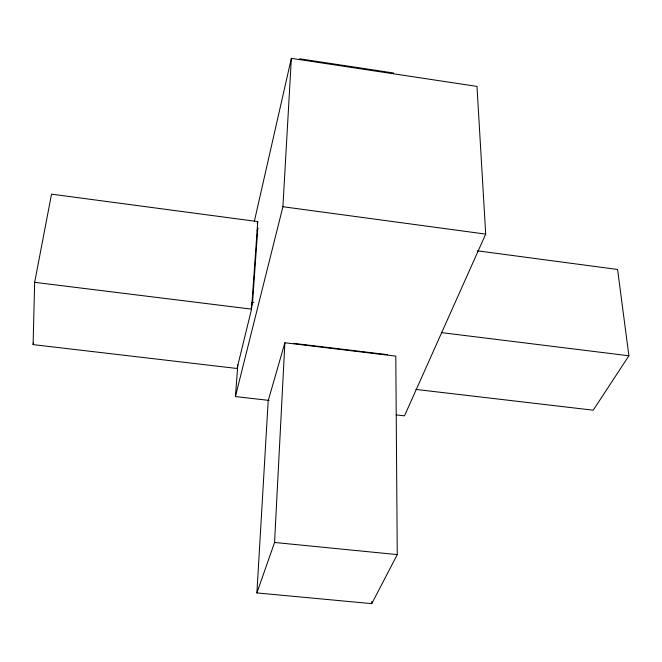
<?xml version="1.0" encoding="UTF-8"?>
<svg xmlns="http://www.w3.org/2000/svg" width="662" height="662" viewBox="0 0 662 662"><rect width="100%" height="100%" fill="white"/><g stroke="black" fill="none" stroke-linecap="round" stroke-linejoin="round"><path stroke-width="0.99" d="M371.754 603.645L397.266 554.607L395.785 356.115L284.883 342.759L268.193 400.742L256.897 592.929L371.754 603.645L371.763 601.584M33.1 344.612L34.647 282.326L51.537 194.148L257.75 221.596L251.552 309.137L237.046 368.486L33.1 344.612L33.472 342.593M256.897 592.929L274.556 542.468L284.883 342.759M269.111 400.411L235.415 396.571L282.914 206.726L291.354 58.355L476.988 86.408L485.701 234.108L404.49 415.852L396.348 414.925M235.415 396.571L237.832 364.845M254.357 221.29L291.354 58.355M257.295 223.582L257.75 221.596M257.113 231.013L257.808 228.034L252.57 302.228L251.121 308.186M251.32 305.141L252.048 302.162L253.918 302.393M477.294 250.807L617.58 269.475L628.9 355.784L593.21 410.192L415.918 389.43M274.556 542.468L397.266 554.607M293.448 343.338L387.427 354.658M34.647 282.326L251.552 309.137M441.628 332.638L628.9 355.784M282.914 206.726L485.701 234.108M299.572 58.786L393.667 73.019"/></g></svg>
